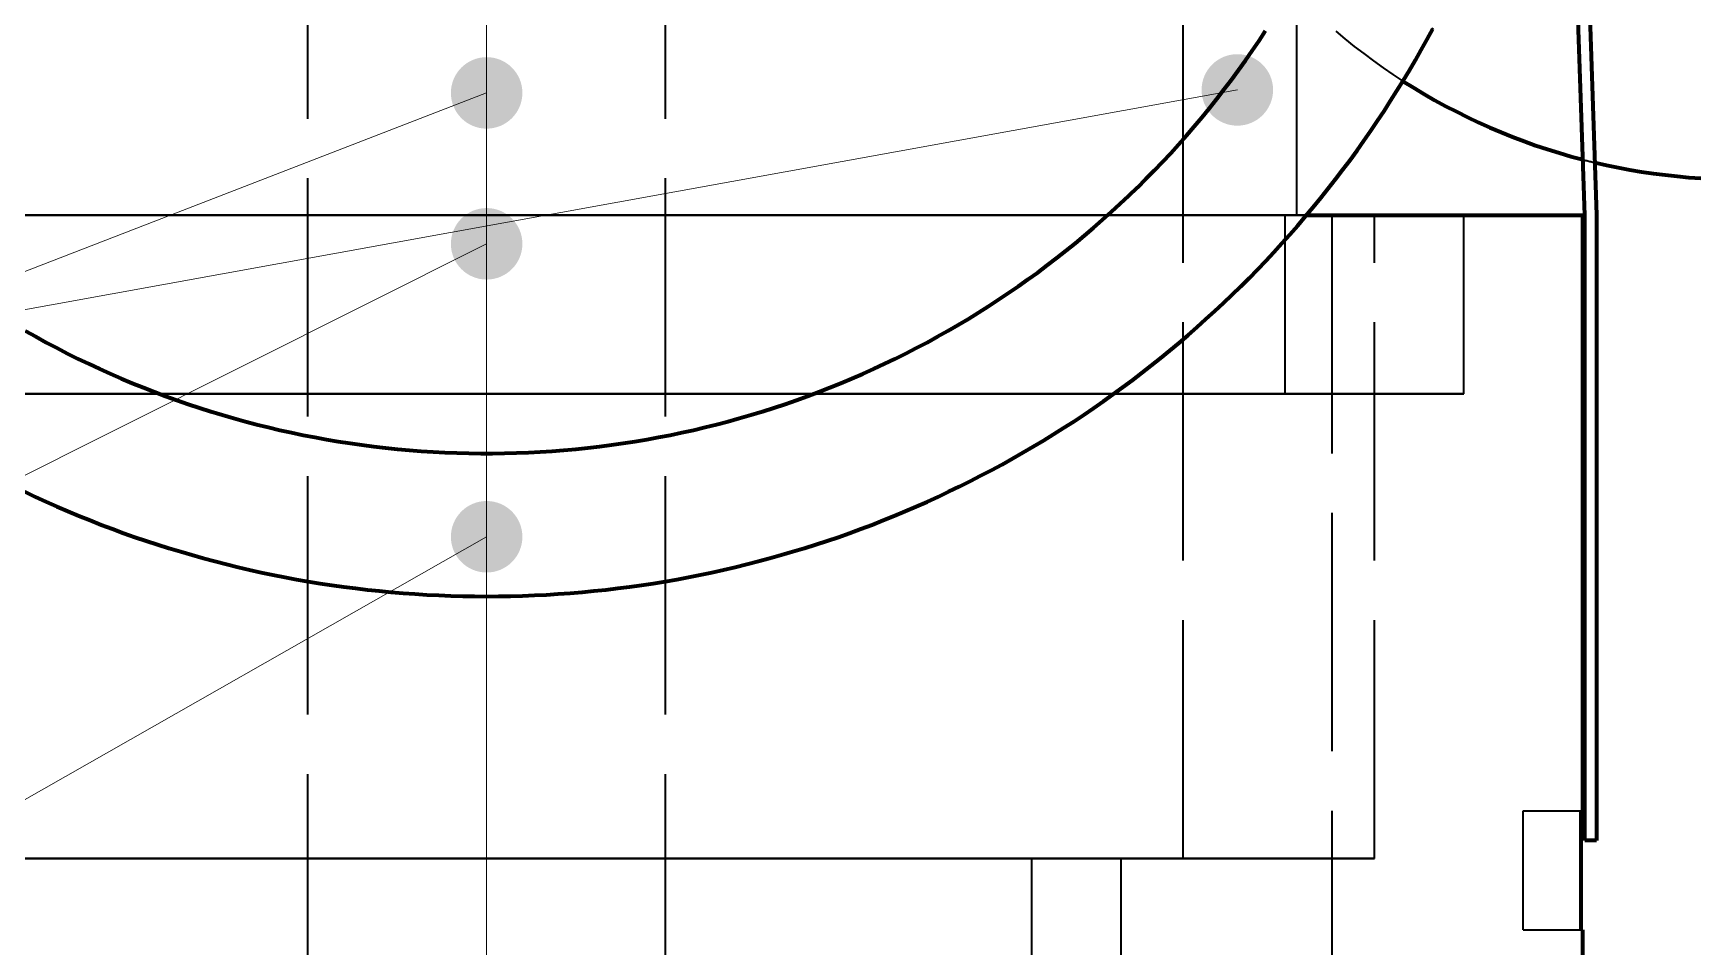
# Model space of a CAD drawing. Header units: millimetres. Extents: x 0 to 2208, y 0 to 420.
# Drawn here: x 789.06 to 817.01, y 291.86 to 307.2 of the extents above; entities that cross this region are included whole.
import ezdxf

# ---------------------------------------------------------------- set-up
doc = ezdxf.new("R2010")
doc.units = ezdxf.units.MM
doc.linetypes.add('IRAM-E-TRAZOS', pattern=[5, 4, -1])
doc.linetypes.add('IRAM-F-TRAZO-PUNTO', pattern=[20, 15, -2, 1, -2])
for name, color, linetype, lineweight in [('01-VISIBLE', 7, 'CONTINUOUS', 70), ('02-OCULTA', 4, 'IRAM-E-TRAZOS', 35), ('03-EJE', 1, 'IRAM-F-TRAZO-PUNTO', 18), ('08-FINA', 5, 'CONTINUOUS', 18)]:
    doc.layers.add(name, color=color, linetype=linetype, lineweight=lineweight)

msp = doc.modelspace()

# ---------------------------------------------------------------- hatches: boundary and pattern name
at = {"layer": '08-FINA'}
h = msp.add_hatch(color=7, dxfattribs=at)
h.dxf.hatch_style = 1
edge = h.paths.add_edge_path()
edge.add_arc((796.667, 306.195), 0.6, 0, 360)
h = msp.add_hatch(color=7, dxfattribs=at)
h.dxf.hatch_style = 1
edge = h.paths.add_edge_path()
edge.add_arc((809.267, 306.245), 0.6, 0, 360)
h = msp.add_hatch(color=7, dxfattribs=at)
h.dxf.hatch_style = 1
edge = h.paths.add_edge_path()
edge.add_arc((796.667, 303.662), 0.6, 0, 360)
h = msp.add_hatch(color=7, dxfattribs=at)
h.dxf.hatch_style = 1
edge = h.paths.add_edge_path()
edge.add_arc((796.667, 298.745), 0.6, 0, 360)

# ---------------------------------------------------------------- linework, layer by layer
at = {"layer": '01-VISIBLE'}
for points in [[(815.097, 304.145), (814.697, 315.945)], [(814.897, 315.952), (815.297, 304.148)], [(788.924, 302.202), (789.099, 302.104), (789.274, 302.008), (789.451, 301.914), (789.629, 301.823), (789.808, 301.734), (789.988, 301.647), (790.17, 301.562), (790.352, 301.48), (790.535, 301.4), (790.72, 301.323), (790.905, 301.248), (791.092, 301.175), (791.279, 301.105), (791.467, 301.037), (791.656, 300.972), (791.846, 300.909), (792.037, 300.848), (792.228, 300.79), (792.42, 300.734), (792.613, 300.681), (792.806, 300.63), (793.001, 300.582), (793.195, 300.536), (793.391, 300.493), (793.586, 300.452), (793.783, 300.414), (793.98, 300.378), (794.177, 300.345), (794.375, 300.314), (794.573, 300.286), (794.771, 300.261), (794.97, 300.238), (795.169, 300.217), (795.368, 300.199), (795.567, 300.184), (795.767, 300.171), (795.967, 300.161), (796.167, 300.153), (796.367, 300.148), (796.567, 300.145), (796.767, 300.145), (796.967, 300.148), (797.167, 300.153), (797.367, 300.161), (797.566, 300.171), (797.766, 300.184), (797.965, 300.199), (798.165, 300.217), (798.364, 300.238), (798.562, 300.261), (798.761, 300.286), (798.959, 300.314), (799.156, 300.345), (799.354, 300.378), (799.551, 300.414), (799.747, 300.452), (799.943, 300.493), (800.138, 300.536), (800.333, 300.582), (800.527, 300.63), (800.72, 300.681), (800.913, 300.734), (801.105, 300.79), (801.297, 300.848), (801.487, 300.909), (801.677, 300.972), (801.866, 301.037), (802.054, 301.105), (802.242, 301.175), (802.428, 301.248), (802.613, 301.323), (802.798, 301.4), (802.981, 301.48), (803.164, 301.562), (803.345, 301.647), (803.525, 301.734), (803.704, 301.823), (803.882, 301.914), (804.059, 302.008), (804.235, 302.104), (804.409, 302.202), (804.582, 302.302), (804.754, 302.405), (804.924, 302.51), (805.093, 302.617), (805.261, 302.726), (805.427, 302.837), (805.592, 302.95), (805.755, 303.066), (805.917, 303.183), (806.077, 303.303), (806.236, 303.425), (806.393, 303.548), (806.549, 303.674), (806.703, 303.802), (806.855, 303.932), (807.006, 304.063), (807.155, 304.197), (807.302, 304.332), (807.447, 304.469), (807.591, 304.609), (807.733, 304.75), (807.873, 304.892), (808.011, 305.037), (808.148, 305.183), (808.282, 305.331), (808.415, 305.481), (808.545, 305.633), (808.674, 305.786), (808.801, 305.941), (808.925, 306.097), (809.048, 306.255), (809.169, 306.414), (809.287, 306.576), (809.404, 306.738), (809.518, 306.902), (809.631, 307.068), (809.741, 307.235)], [(796.667, 297.745), (796.867, 297.746), (797.068, 297.749), (797.268, 297.755), (797.469, 297.763), (797.669, 297.773), (797.869, 297.785), (798.069, 297.8), (798.269, 297.816), (798.468, 297.835), (798.668, 297.857), (798.867, 297.88), (799.066, 297.906), (799.264, 297.933), (799.463, 297.963), (799.661, 297.996), (799.858, 298.03), (800.055, 298.067), (800.252, 298.106), (800.448, 298.147), (800.644, 298.19), (800.839, 298.235), (801.034, 298.283), (801.228, 298.333), (801.422, 298.385), (801.615, 298.439), (801.808, 298.495), (802, 298.553), (802.191, 298.614), (802.381, 298.676), (802.571, 298.741), (802.76, 298.808), (802.948, 298.877), (803.136, 298.948), (803.323, 299.021), (803.509, 299.096), (803.694, 299.173), (803.878, 299.253), (804.061, 299.334), (804.243, 299.417), (804.425, 299.503), (804.605, 299.59), (804.785, 299.68), (804.963, 299.771), (805.141, 299.865), (805.317, 299.96), (805.492, 300.057), (805.667, 300.157), (805.84, 300.258), (806.012, 300.361), (806.183, 300.466), (806.352, 300.573), (806.521, 300.682), (806.688, 300.792), (806.854, 300.905), (807.018, 301.019), (807.182, 301.136), (807.344, 301.254), (807.505, 301.374), (807.664, 301.495), (807.822, 301.619), (807.979, 301.744), (808.134, 301.871), (808.288, 301.999), (808.44, 302.13), (808.591, 302.262), (808.741, 302.395), (808.889, 302.531), (809.035, 302.668), (809.18, 302.806), (809.323, 302.946), (809.465, 303.088), (809.605, 303.232), (809.744, 303.376), (809.881, 303.523), (810.016, 303.671), (810.15, 303.82), (810.282, 303.971), (810.412, 304.124), (810.541, 304.278), (810.668, 304.433), (810.793, 304.59), (810.916, 304.748), (811.038, 304.907), (811.158, 305.068), (811.276, 305.23), (811.392, 305.393), (811.507, 305.558), (811.619, 305.724), (811.73, 305.891), (811.839, 306.06), (811.946, 306.229), (812.051, 306.4), (812.154, 306.572), (812.255, 306.745), (812.354, 306.919), (812.452, 307.095), (812.547, 307.271)], [(812.047, 306.394), (812.222, 306.284), (812.399, 306.178), (812.579, 306.075), (812.76, 305.975), (812.943, 305.88), (813.128, 305.788), (813.315, 305.699), (813.504, 305.615), (813.694, 305.534), (813.886, 305.457), (814.079, 305.383), (814.274, 305.314), (814.47, 305.249), (814.667, 305.187), (814.866, 305.129), (815.065, 305.076)], [(815.267, 305.026), (815.462, 304.981), (815.658, 304.941), (815.855, 304.904), (816.052, 304.871), (816.25, 304.842), (816.449, 304.817), (816.648, 304.795), (816.847, 304.777), (817.046, 304.764)], [(810.43, 304.145), (810.946, 304.145), (811.461, 304.145), (811.976, 304.145), (812.491, 304.145), (813.006, 304.145), (813.521, 304.145), (814.036, 304.145), (814.552, 304.145), (815.067, 304.145)], [(815.067, 294.145), (815.067, 304.145)], [(815.097, 293.645), (815.097, 304.145)], [(815.297, 304.148), (815.297, 293.645)], [(788.908, 299.503), (789.09, 299.417), (789.272, 299.334), (789.455, 299.253), (789.64, 299.173), (789.825, 299.096), (790.011, 299.021), (790.197, 298.948), (790.385, 298.877), (790.573, 298.808), (790.762, 298.741), (790.952, 298.676), (791.143, 298.614), (791.334, 298.553), (791.526, 298.495), (791.718, 298.439), (791.911, 298.385), (792.105, 298.333), (792.299, 298.283), (792.494, 298.235), (792.689, 298.19), (792.885, 298.147), (793.081, 298.106), (793.278, 298.067), (793.475, 298.03), (793.673, 297.996), (793.871, 297.963), (794.069, 297.933), (794.268, 297.906), (794.466, 297.88), (794.666, 297.857), (794.865, 297.835), (795.065, 297.816), (795.264, 297.8), (795.464, 297.785), (795.665, 297.773), (795.865, 297.763), (796.065, 297.755), (796.266, 297.749), (796.466, 297.746), (796.667, 297.745)], [(815.039, 294.145), (815.044, 294.145), (815.049, 294.145), (815.053, 294.145), (815.058, 294.145), (815.062, 294.145), (815.067, 294.145)], [(815.039, 292.145), (815.039, 294.145)], [(815.297, 293.645), (815.097, 293.645)], [(815.039, 292.145), (815.044, 292.145), (815.049, 292.145), (815.053, 292.145), (815.058, 292.145), (815.062, 292.145), (815.067, 292.145)], [(815.067, 291.425), (815.067, 292.145)]]:
    msp.add_lwpolyline(points, dxfattribs=at)
at = {"layer": '02-OCULTA'}
for points in [[(793.667, 290.762), (793.667, 321.462)], [(799.667, 290.762), (799.667, 321.462)], [(815.097, 304.145), (814.697, 315.945)], [(814.897, 315.952), (815.297, 304.148)], [(808.355, 304.145), (808.355, 308.245)], [(810.267, 304.145), (810.267, 308.245)], [(788.966, 299.475), (789.148, 299.391), (789.33, 299.308), (789.513, 299.227), (789.698, 299.149), (789.883, 299.072), (790.068, 298.998), (790.255, 298.926), (790.442, 298.855), (790.631, 298.787), (790.82, 298.721), (791.009, 298.657), (791.2, 298.595), (791.391, 298.536), (791.582, 298.478), (791.775, 298.423), (791.968, 298.369), (792.161, 298.318), (792.355, 298.269), (792.55, 298.222), (792.745, 298.177), (792.941, 298.135), (793.137, 298.095), (793.333, 298.056), (793.53, 298.02), (793.727, 297.987), (793.925, 297.955), (794.123, 297.926), (794.321, 297.898), (794.52, 297.873), (794.719, 297.851), (794.918, 297.83), (795.117, 297.812), (795.317, 297.796), (795.516, 297.782), (795.716, 297.77), (795.916, 297.761), (796.116, 297.753), (796.316, 297.748), (796.517, 297.746), (796.717, 297.745), (796.917, 297.747), (797.117, 297.751), (797.317, 297.757), (797.517, 297.765), (797.717, 297.776), (797.917, 297.788), (798.116, 297.803), (798.316, 297.821), (798.515, 297.84), (798.714, 297.862), (798.913, 297.886), (799.111, 297.912), (799.309, 297.94), (799.507, 297.971), (799.705, 298.003), (799.902, 298.038), (800.098, 298.075), (800.295, 298.114), (800.491, 298.156), (800.686, 298.199), (800.881, 298.245), (801.075, 298.293), (801.269, 298.343), (801.462, 298.396), (801.655, 298.45), (801.847, 298.507), (802.038, 298.565), (802.229, 298.626), (802.419, 298.689), (802.608, 298.754), (802.797, 298.821), (802.985, 298.89), (803.172, 298.962), (803.358, 299.035), (803.543, 299.11), (803.728, 299.188), (803.912, 299.267), (804.094, 299.349), (804.276, 299.433), (804.457, 299.518), (804.637, 299.606), (804.816, 299.696), (804.994, 299.787), (805.171, 299.881), (805.347, 299.976), (805.522, 300.074), (805.696, 300.173), (805.868, 300.275), (806.04, 300.378), (806.21, 300.483), (806.379, 300.59), (806.547, 300.699), (806.714, 300.81), (806.879, 300.923), (807.043, 301.037), (807.206, 301.153), (807.368, 301.271), (807.528, 301.391), (807.687, 301.513), (807.845, 301.636), (808.001, 301.762), (808.156, 301.889), (808.309, 302.017), (808.461, 302.147), (808.612, 302.279), (808.761, 302.413), (808.908, 302.548), (809.054, 302.685), (809.198, 302.824), (809.341, 302.964), (809.483, 303.106), (809.623, 303.249), (809.761, 303.394), (809.897, 303.54), (810.032, 303.688), (810.165, 303.838), (810.297, 303.988), (810.427, 304.141), (810.555, 304.295), (810.682, 304.45), (810.806, 304.606), (810.929, 304.764), (811.05, 304.923), (811.17, 305.084), (811.288, 305.246), (811.403, 305.409), (811.517, 305.574), (811.63, 305.74), (811.74, 305.907), (811.848, 306.075), (811.955, 306.244), (812.06, 306.415), (812.163, 306.587), (812.263, 306.759), (812.362, 306.933), (812.459, 307.109), (812.554, 307.285)], [(810.919, 307.231), (811.073, 307.102), (811.23, 306.976), (811.389, 306.854), (811.55, 306.734), (811.713, 306.617), (811.879, 306.504), (812.047, 306.394)], [(815.065, 305.076), (815.082, 305.071), (815.099, 305.067), (815.115, 305.063), (815.132, 305.059), (815.149, 305.054), (815.166, 305.05), (815.183, 305.046), (815.2, 305.042), (815.216, 305.038), (815.233, 305.034), (815.25, 305.03), (815.267, 305.026)], [(810.855, 304.145), (810.348, 304.145), (809.841, 304.145), (809.335, 304.145), (808.828, 304.145), (808.321, 304.145), (807.814, 304.145), (807.308, 304.145), (806.801, 304.145), (806.294, 304.145), (805.788, 304.145), (805.281, 304.145), (804.774, 304.145), (804.267, 304.145), (803.761, 304.145), (803.254, 304.145), (802.747, 304.145), (802.241, 304.145), (801.734, 304.145), (801.227, 304.145), (800.72, 304.145), (800.214, 304.145), (799.707, 304.145), (799.2, 304.145), (798.694, 304.145), (798.187, 304.145), (797.68, 304.145), (797.173, 304.145), (796.667, 304.145), (796.16, 304.145), (795.653, 304.145), (795.147, 304.145), (794.64, 304.145), (794.133, 304.145), (793.626, 304.145), (793.12, 304.145), (792.613, 304.145), (792.106, 304.145), (791.6, 304.145), (791.093, 304.145), (790.586, 304.145), (790.079, 304.145), (789.573, 304.145), (789.066, 304.145), (788.559, 304.145)], [(788.559, 304.145), (789.066, 304.145), (789.573, 304.145), (790.079, 304.145), (790.586, 304.145), (791.093, 304.145), (791.6, 304.145), (792.106, 304.145), (792.613, 304.145), (793.12, 304.145), (793.626, 304.145), (794.133, 304.145), (794.64, 304.145), (795.147, 304.145), (795.653, 304.145), (796.16, 304.145), (796.667, 304.145), (797.173, 304.145), (797.68, 304.145), (798.187, 304.145), (798.694, 304.145), (799.2, 304.145), (799.707, 304.145), (800.214, 304.145), (800.72, 304.145), (801.227, 304.145), (801.734, 304.145), (802.241, 304.145), (802.747, 304.145), (803.254, 304.145), (803.761, 304.145), (804.267, 304.145), (804.774, 304.145), (805.281, 304.145), (805.788, 304.145), (806.294, 304.145), (806.801, 304.145), (807.308, 304.145), (807.814, 304.145), (808.321, 304.145), (808.828, 304.145), (809.335, 304.145), (809.841, 304.145), (810.348, 304.145), (810.855, 304.145)], [(810.267, 304.145), (809.763, 304.145), (809.259, 304.145), (808.756, 304.145), (808.252, 304.145), (807.748, 304.145), (807.244, 304.145), (806.741, 304.145), (806.237, 304.145), (805.733, 304.145), (805.23, 304.145), (804.726, 304.145), (804.222, 304.145), (803.719, 304.145), (803.215, 304.145), (802.711, 304.145), (802.207, 304.145), (801.704, 304.145), (801.2, 304.145), (800.696, 304.145), (800.193, 304.145), (799.689, 304.145), (799.185, 304.145), (798.681, 304.145), (798.178, 304.145), (797.674, 304.145), (797.17, 304.145), (796.667, 304.145), (796.163, 304.145), (795.659, 304.145), (795.156, 304.145), (794.652, 304.145), (794.148, 304.145), (793.644, 304.145), (793.141, 304.145), (792.637, 304.145), (792.133, 304.145), (791.63, 304.145), (791.126, 304.145), (790.622, 304.145), (790.119, 304.145), (789.615, 304.145), (789.111, 304.145), (788.607, 304.145)], [(788.607, 304.145), (789.111, 304.145), (789.615, 304.145), (790.119, 304.145), (790.622, 304.145), (791.126, 304.145), (791.63, 304.145), (792.133, 304.145), (792.637, 304.145), (793.141, 304.145), (793.644, 304.145), (794.148, 304.145), (794.652, 304.145), (795.156, 304.145), (795.659, 304.145), (796.163, 304.145), (796.667, 304.145), (797.17, 304.145), (797.674, 304.145), (798.178, 304.145), (798.681, 304.145), (799.185, 304.145), (799.689, 304.145), (800.193, 304.145), (800.696, 304.145), (801.2, 304.145), (801.704, 304.145), (802.207, 304.145), (802.711, 304.145), (803.215, 304.145), (803.719, 304.145), (804.222, 304.145), (804.726, 304.145), (805.23, 304.145), (805.733, 304.145), (806.237, 304.145), (806.741, 304.145), (807.244, 304.145), (807.748, 304.145), (808.252, 304.145), (808.756, 304.145), (809.259, 304.145), (809.763, 304.145), (810.267, 304.145)], [(810.067, 304.145), (809.561, 304.145), (809.055, 304.145), (808.55, 304.145), (808.044, 304.145), (807.538, 304.145), (807.033, 304.145), (806.527, 304.145), (806.021, 304.145), (805.516, 304.145), (805.01, 304.145), (804.504, 304.145), (803.999, 304.145), (803.493, 304.145), (802.987, 304.145), (802.482, 304.145), (801.976, 304.145), (801.47, 304.145), (800.965, 304.145), (800.459, 304.145), (799.953, 304.145), (799.448, 304.145), (798.942, 304.145), (798.436, 304.145), (797.931, 304.145), (797.425, 304.145), (796.919, 304.145), (796.414, 304.145), (795.908, 304.145), (795.403, 304.145), (794.897, 304.145), (794.391, 304.145), (793.886, 304.145), (793.38, 304.145), (792.874, 304.145), (792.369, 304.145), (791.863, 304.145), (791.357, 304.145), (790.852, 304.145), (790.346, 304.145), (789.84, 304.145), (789.335, 304.145), (788.829, 304.145)], [(788.829, 304.145), (789.335, 304.145), (789.84, 304.145), (790.346, 304.145), (790.852, 304.145), (791.357, 304.145), (791.863, 304.145), (792.369, 304.145), (792.874, 304.145), (793.38, 304.145), (793.886, 304.145), (794.391, 304.145), (794.897, 304.145), (795.403, 304.145), (795.908, 304.145), (796.414, 304.145), (796.919, 304.145), (797.425, 304.145), (797.931, 304.145), (798.436, 304.145), (798.942, 304.145), (799.448, 304.145), (799.953, 304.145), (800.459, 304.145), (800.965, 304.145), (801.47, 304.145), (801.976, 304.145), (802.482, 304.145), (802.987, 304.145), (803.493, 304.145), (803.999, 304.145), (804.504, 304.145), (805.01, 304.145), (805.516, 304.145), (806.021, 304.145), (806.527, 304.145), (807.033, 304.145), (807.538, 304.145), (808.044, 304.145), (808.55, 304.145), (809.055, 304.145), (809.561, 304.145), (810.067, 304.145)], [(811.567, 304.145), (811.062, 304.145), (810.556, 304.145), (810.051, 304.145), (809.546, 304.145), (809.041, 304.145), (808.536, 304.145), (808.031, 304.145), (807.526, 304.145), (807.021, 304.145), (806.516, 304.145), (806.011, 304.145), (805.506, 304.145), (805.001, 304.145), (804.495, 304.145), (803.99, 304.145), (803.485, 304.145), (802.98, 304.145), (802.475, 304.145), (801.97, 304.145), (801.465, 304.145), (800.96, 304.145), (800.455, 304.145), (799.95, 304.145), (799.445, 304.145), (798.94, 304.145), (798.434, 304.145), (797.929, 304.145), (797.424, 304.145), (796.919, 304.145), (796.414, 304.145), (795.909, 304.145), (795.404, 304.145), (794.899, 304.145), (794.394, 304.145), (793.889, 304.145), (793.384, 304.145), (792.879, 304.145), (792.373, 304.145), (791.868, 304.145), (791.363, 304.145), (790.858, 304.145), (790.353, 304.145), (789.848, 304.145), (789.343, 304.145), (788.838, 304.145)], [(788.838, 304.145), (789.343, 304.145), (789.848, 304.145), (790.353, 304.145), (790.858, 304.145), (791.363, 304.145), (791.868, 304.145), (792.373, 304.145), (792.879, 304.145), (793.384, 304.145), (793.889, 304.145), (794.394, 304.145), (794.899, 304.145), (795.404, 304.145), (795.909, 304.145), (796.414, 304.145), (796.919, 304.145), (797.424, 304.145), (797.929, 304.145), (798.434, 304.145), (798.94, 304.145), (799.445, 304.145), (799.95, 304.145), (800.455, 304.145), (800.96, 304.145), (801.465, 304.145), (801.97, 304.145), (802.475, 304.145), (802.98, 304.145), (803.485, 304.145), (803.99, 304.145), (804.495, 304.145), (805.001, 304.145), (805.506, 304.145), (806.011, 304.145), (806.516, 304.145), (807.021, 304.145), (807.526, 304.145), (808.031, 304.145), (808.536, 304.145), (809.041, 304.145), (809.546, 304.145), (810.051, 304.145), (810.556, 304.145), (811.062, 304.145), (811.567, 304.145)], [(813.067, 304.145), (812.562, 304.145), (812.057, 304.145), (811.553, 304.145), (811.048, 304.145), (810.544, 304.145), (810.039, 304.145), (809.534, 304.145), (809.03, 304.145), (808.525, 304.145), (808.021, 304.145), (807.516, 304.145), (807.011, 304.145), (806.507, 304.145), (806.002, 304.145), (805.497, 304.145), (804.993, 304.145), (804.488, 304.145), (803.984, 304.145), (803.479, 304.145), (802.974, 304.145), (802.47, 304.145), (801.965, 304.145), (801.461, 304.145), (800.956, 304.145), (800.451, 304.145), (799.947, 304.145), (799.442, 304.145), (798.937, 304.145), (798.433, 304.145), (797.928, 304.145), (797.424, 304.145), (796.919, 304.145), (796.414, 304.145), (795.91, 304.145), (795.405, 304.145), (794.901, 304.145), (794.396, 304.145), (793.891, 304.145), (793.387, 304.145), (792.882, 304.145), (792.377, 304.145), (791.873, 304.145), (791.368, 304.145), (790.864, 304.145), (790.359, 304.145), (789.854, 304.145), (789.35, 304.145), (788.845, 304.145)], [(788.845, 304.145), (789.35, 304.145), (789.854, 304.145), (790.359, 304.145), (790.864, 304.145), (791.368, 304.145), (791.873, 304.145), (792.377, 304.145), (792.882, 304.145), (793.387, 304.145), (793.891, 304.145), (794.396, 304.145), (794.901, 304.145), (795.405, 304.145), (795.91, 304.145), (796.414, 304.145), (796.919, 304.145), (797.424, 304.145), (797.928, 304.145), (798.433, 304.145), (798.937, 304.145), (799.442, 304.145), (799.947, 304.145), (800.451, 304.145), (800.956, 304.145), (801.461, 304.145), (801.965, 304.145), (802.47, 304.145), (802.974, 304.145), (803.479, 304.145), (803.984, 304.145), (804.488, 304.145), (804.993, 304.145), (805.497, 304.145), (806.002, 304.145), (806.507, 304.145), (807.011, 304.145), (807.516, 304.145), (808.021, 304.145), (808.525, 304.145), (809.03, 304.145), (809.534, 304.145), (810.039, 304.145), (810.544, 304.145), (811.048, 304.145), (811.553, 304.145), (812.057, 304.145), (812.562, 304.145), (813.067, 304.145)], [(815.067, 304.145), (814.563, 304.145), (814.058, 304.145), (813.554, 304.145), (813.05, 304.145), (812.546, 304.145), (812.042, 304.145), (811.538, 304.145), (811.034, 304.145), (810.53, 304.145), (810.026, 304.145), (809.521, 304.145), (809.017, 304.145), (808.513, 304.145), (808.009, 304.145), (807.505, 304.145), (807.001, 304.145), (806.497, 304.145), (805.993, 304.145), (805.489, 304.145), (804.984, 304.145), (804.48, 304.145), (803.976, 304.145), (803.472, 304.145), (802.968, 304.145), (802.464, 304.145), (801.96, 304.145), (801.456, 304.145), (800.952, 304.145), (800.447, 304.145), (799.943, 304.145), (799.439, 304.145), (798.935, 304.145), (798.431, 304.145), (797.927, 304.145), (797.423, 304.145), (796.919, 304.145), (796.415, 304.145), (795.911, 304.145), (795.406, 304.145), (794.902, 304.145), (794.398, 304.145), (793.894, 304.145), (793.39, 304.145), (792.886, 304.145), (792.382, 304.145), (791.878, 304.145), (791.374, 304.145), (790.869, 304.145), (790.365, 304.145), (789.861, 304.145), (789.357, 304.145), (788.853, 304.145)], [(788.909, 304.145), (789.409, 304.145), (789.91, 304.145), (790.41, 304.145), (790.911, 304.145), (791.411, 304.145), (791.912, 304.145), (792.412, 304.145), (792.913, 304.145), (793.413, 304.145), (793.914, 304.145), (794.414, 304.145), (794.915, 304.145), (795.415, 304.145), (795.916, 304.145), (796.416, 304.145), (796.917, 304.145), (797.417, 304.145), (797.918, 304.145), (798.418, 304.145), (798.919, 304.145), (799.419, 304.145), (799.92, 304.145), (800.42, 304.145), (800.921, 304.145), (801.421, 304.145), (801.922, 304.145), (802.422, 304.145), (802.923, 304.145), (803.423, 304.145), (803.924, 304.145), (804.424, 304.145), (804.925, 304.145), (805.425, 304.145), (805.926, 304.145), (806.426, 304.145), (806.927, 304.145), (807.427, 304.145), (807.928, 304.145), (808.428, 304.145), (808.929, 304.145), (809.429, 304.145), (809.93, 304.145), (810.43, 304.145)], [(808.355, 304.145), (807.846, 304.145), (807.338, 304.145), (806.83, 304.145), (806.322, 304.145), (805.814, 304.145), (805.306, 304.145), (804.797, 304.145), (804.289, 304.145), (803.781, 304.145), (803.273, 304.145), (802.765, 304.145), (802.257, 304.145), (801.748, 304.145), (801.24, 304.145), (800.732, 304.145), (800.224, 304.145), (799.716, 304.145), (799.208, 304.145), (798.699, 304.145), (798.191, 304.145), (797.683, 304.145), (797.175, 304.145), (796.667, 304.145), (796.158, 304.145), (795.65, 304.145), (795.142, 304.145), (794.634, 304.145), (794.126, 304.145), (793.618, 304.145), (793.109, 304.145), (792.601, 304.145), (792.093, 304.145), (791.585, 304.145), (791.077, 304.145), (790.569, 304.145), (790.06, 304.145), (789.552, 304.145), (789.044, 304.145)], [(789.044, 304.145), (789.552, 304.145), (790.06, 304.145), (790.569, 304.145), (791.077, 304.145), (791.585, 304.145), (792.093, 304.145), (792.601, 304.145), (793.109, 304.145), (793.618, 304.145), (794.126, 304.145), (794.634, 304.145), (795.142, 304.145), (795.65, 304.145), (796.158, 304.145), (796.667, 304.145), (797.175, 304.145), (797.683, 304.145), (798.191, 304.145), (798.699, 304.145), (799.208, 304.145), (799.716, 304.145), (800.224, 304.145), (800.732, 304.145), (801.24, 304.145), (801.748, 304.145), (802.257, 304.145), (802.765, 304.145), (803.273, 304.145), (803.781, 304.145), (804.289, 304.145), (804.797, 304.145), (805.306, 304.145), (805.814, 304.145), (806.322, 304.145), (806.83, 304.145), (807.338, 304.145), (807.846, 304.145), (808.355, 304.145)], [(808.355, 304.145), (807.846, 304.145), (807.338, 304.145), (806.83, 304.145), (806.322, 304.145), (805.814, 304.145), (805.306, 304.145), (804.797, 304.145), (804.289, 304.145), (803.781, 304.145), (803.273, 304.145), (802.765, 304.145), (802.257, 304.145), (801.748, 304.145), (801.24, 304.145), (800.732, 304.145), (800.224, 304.145), (799.716, 304.145), (799.208, 304.145), (798.699, 304.145), (798.191, 304.145), (797.683, 304.145), (797.175, 304.145), (796.667, 304.145), (796.158, 304.145), (795.65, 304.145), (795.142, 304.145), (794.634, 304.145), (794.126, 304.145), (793.618, 304.145), (793.109, 304.145), (792.601, 304.145), (792.093, 304.145), (791.585, 304.145), (791.077, 304.145), (790.569, 304.145), (790.06, 304.145), (789.552, 304.145), (789.044, 304.145)], [(789.044, 304.145), (789.552, 304.145), (790.06, 304.145), (790.569, 304.145), (791.077, 304.145), (791.585, 304.145), (792.093, 304.145), (792.601, 304.145), (793.109, 304.145), (793.618, 304.145), (794.126, 304.145), (794.634, 304.145), (795.142, 304.145), (795.65, 304.145), (796.158, 304.145), (796.667, 304.145), (797.175, 304.145), (797.683, 304.145), (798.191, 304.145), (798.699, 304.145), (799.208, 304.145), (799.716, 304.145), (800.224, 304.145), (800.732, 304.145), (801.24, 304.145), (801.748, 304.145), (802.257, 304.145), (802.765, 304.145), (803.273, 304.145), (803.781, 304.145), (804.289, 304.145), (804.797, 304.145), (805.306, 304.145), (805.814, 304.145), (806.322, 304.145), (806.83, 304.145), (807.338, 304.145), (807.846, 304.145), (808.355, 304.145)], [(808.355, 293.345), (808.355, 304.145)], [(810.067, 301.145), (810.067, 304.145)], [(810.855, 304.145), (810.855, 287.537)], [(811.567, 293.345), (811.567, 304.145)], [(813.067, 301.145), (813.067, 304.145)], [(815.097, 293.645), (815.097, 304.145)], [(815.297, 304.148), (815.297, 293.645)], [(810.067, 301.145), (809.561, 301.145), (809.055, 301.145), (808.55, 301.145), (808.044, 301.145), (807.538, 301.145), (807.033, 301.145), (806.527, 301.145), (806.021, 301.145), (805.516, 301.145), (805.01, 301.145), (804.504, 301.145), (803.999, 301.145), (803.493, 301.145), (802.987, 301.145), (802.482, 301.145), (801.976, 301.145), (801.47, 301.145), (800.965, 301.145), (800.459, 301.145), (799.953, 301.145), (799.448, 301.145), (798.942, 301.145), (798.436, 301.145), (797.931, 301.145), (797.425, 301.145), (796.919, 301.145), (796.414, 301.145), (795.908, 301.145), (795.403, 301.145), (794.897, 301.145), (794.391, 301.145), (793.886, 301.145), (793.38, 301.145), (792.874, 301.145), (792.369, 301.145), (791.863, 301.145), (791.357, 301.145), (790.852, 301.145), (790.346, 301.145), (789.84, 301.145), (789.335, 301.145), (788.829, 301.145)], [(788.829, 301.145), (789.335, 301.145), (789.84, 301.145), (790.346, 301.145), (790.852, 301.145), (791.357, 301.145), (791.863, 301.145), (792.369, 301.145), (792.874, 301.145), (793.38, 301.145), (793.886, 301.145), (794.391, 301.145), (794.897, 301.145), (795.403, 301.145), (795.908, 301.145), (796.414, 301.145), (796.919, 301.145), (797.425, 301.145), (797.931, 301.145), (798.436, 301.145), (798.942, 301.145), (799.448, 301.145), (799.953, 301.145), (800.459, 301.145), (800.965, 301.145), (801.47, 301.145), (801.976, 301.145), (802.482, 301.145), (802.987, 301.145), (803.493, 301.145), (803.999, 301.145), (804.504, 301.145), (805.01, 301.145), (805.516, 301.145), (806.021, 301.145), (806.527, 301.145), (807.033, 301.145), (807.538, 301.145), (808.044, 301.145), (808.55, 301.145), (809.055, 301.145), (809.561, 301.145), (810.067, 301.145)], [(813.067, 301.145), (812.562, 301.145), (812.057, 301.145), (811.553, 301.145), (811.048, 301.145), (810.544, 301.145), (810.039, 301.145), (809.534, 301.145), (809.03, 301.145), (808.525, 301.145), (808.021, 301.145), (807.516, 301.145), (807.011, 301.145), (806.507, 301.145), (806.002, 301.145), (805.497, 301.145), (804.993, 301.145), (804.488, 301.145), (803.984, 301.145), (803.479, 301.145), (802.974, 301.145), (802.47, 301.145), (801.965, 301.145), (801.461, 301.145), (800.956, 301.145), (800.451, 301.145), (799.947, 301.145), (799.442, 301.145), (798.937, 301.145), (798.433, 301.145), (797.928, 301.145), (797.424, 301.145), (796.919, 301.145), (796.414, 301.145), (795.91, 301.145), (795.405, 301.145), (794.901, 301.145), (794.396, 301.145), (793.891, 301.145), (793.387, 301.145), (792.882, 301.145), (792.377, 301.145), (791.873, 301.145), (791.368, 301.145), (790.864, 301.145), (790.359, 301.145), (789.854, 301.145), (789.35, 301.145), (788.845, 301.145)], [(788.845, 301.145), (789.35, 301.145), (789.854, 301.145), (790.359, 301.145), (790.864, 301.145), (791.368, 301.145), (791.873, 301.145), (792.377, 301.145), (792.882, 301.145), (793.387, 301.145), (793.891, 301.145), (794.396, 301.145), (794.901, 301.145), (795.405, 301.145), (795.91, 301.145), (796.414, 301.145), (796.919, 301.145), (797.424, 301.145), (797.928, 301.145), (798.433, 301.145), (798.937, 301.145), (799.442, 301.145), (799.947, 301.145), (800.451, 301.145), (800.956, 301.145), (801.461, 301.145), (801.965, 301.145), (802.47, 301.145), (802.974, 301.145), (803.479, 301.145), (803.984, 301.145), (804.488, 301.145), (804.993, 301.145), (805.497, 301.145), (806.002, 301.145), (806.507, 301.145), (807.011, 301.145), (807.516, 301.145), (808.021, 301.145), (808.525, 301.145), (809.03, 301.145), (809.534, 301.145), (810.039, 301.145), (810.544, 301.145), (811.048, 301.145), (811.553, 301.145), (812.057, 301.145), (812.562, 301.145), (813.067, 301.145)], [(814.067, 294.145), (815.039, 294.145)], [(814.067, 292.145), (814.067, 294.145)], [(814.067, 292.145), (814.067, 294.145)], [(814.067, 294.145), (815.039, 294.145)], [(815.039, 292.145), (815.039, 294.145)], [(815.067, 294.145), (815.062, 294.145), (815.058, 294.145), (815.053, 294.145), (815.049, 294.145), (815.044, 294.145), (815.039, 294.145)], [(815.297, 293.645), (815.097, 293.645)], [(807.317, 293.345), (806.81, 293.345), (806.302, 293.345), (805.795, 293.345), (805.288, 293.345), (804.781, 293.345), (804.274, 293.345), (803.767, 293.345), (803.26, 293.345), (802.752, 293.345), (802.245, 293.345), (801.738, 293.345), (801.231, 293.345), (800.724, 293.345), (800.217, 293.345), (799.71, 293.345), (799.202, 293.345), (798.695, 293.345), (798.188, 293.345), (797.681, 293.345), (797.174, 293.345), (796.667, 293.345), (796.16, 293.345), (795.652, 293.345), (795.145, 293.345), (794.638, 293.345), (794.131, 293.345), (793.624, 293.345), (793.117, 293.345), (792.61, 293.345), (792.102, 293.345), (791.595, 293.345), (791.088, 293.345), (790.581, 293.345), (790.074, 293.345), (789.567, 293.345), (789.06, 293.345), (788.552, 293.345)], [(788.552, 293.345), (789.06, 293.345), (789.567, 293.345), (790.074, 293.345), (790.581, 293.345), (791.088, 293.345), (791.595, 293.345), (792.102, 293.345), (792.61, 293.345), (793.117, 293.345), (793.624, 293.345), (794.131, 293.345), (794.638, 293.345), (795.145, 293.345), (795.652, 293.345), (796.16, 293.345), (796.667, 293.345), (797.174, 293.345), (797.681, 293.345), (798.188, 293.345), (798.695, 293.345), (799.202, 293.345), (799.71, 293.345), (800.217, 293.345), (800.724, 293.345), (801.231, 293.345), (801.738, 293.345), (802.245, 293.345), (802.752, 293.345), (803.26, 293.345), (803.767, 293.345), (804.274, 293.345), (804.781, 293.345), (805.288, 293.345), (805.795, 293.345), (806.302, 293.345), (806.81, 293.345), (807.317, 293.345)], [(811.567, 293.345), (811.062, 293.345), (810.556, 293.345), (810.051, 293.345), (809.546, 293.345), (809.041, 293.345), (808.536, 293.345), (808.031, 293.345), (807.526, 293.345), (807.021, 293.345), (806.516, 293.345), (806.011, 293.345), (805.506, 293.345), (805.001, 293.345), (804.495, 293.345), (803.99, 293.345), (803.485, 293.345), (802.98, 293.345), (802.475, 293.345), (801.97, 293.345), (801.465, 293.345), (800.96, 293.345), (800.455, 293.345), (799.95, 293.345), (799.445, 293.345), (798.94, 293.345), (798.434, 293.345), (797.929, 293.345), (797.424, 293.345), (796.919, 293.345), (796.414, 293.345), (795.909, 293.345), (795.404, 293.345), (794.899, 293.345), (794.394, 293.345), (793.889, 293.345), (793.384, 293.345), (792.879, 293.345), (792.373, 293.345), (791.868, 293.345), (791.363, 293.345), (790.858, 293.345), (790.353, 293.345), (789.848, 293.345), (789.343, 293.345), (788.838, 293.345)], [(788.838, 293.345), (789.343, 293.345), (789.848, 293.345), (790.353, 293.345), (790.858, 293.345), (791.363, 293.345), (791.868, 293.345), (792.373, 293.345), (792.879, 293.345), (793.384, 293.345), (793.889, 293.345), (794.394, 293.345), (794.899, 293.345), (795.404, 293.345), (795.909, 293.345), (796.414, 293.345), (796.919, 293.345), (797.424, 293.345), (797.929, 293.345), (798.434, 293.345), (798.94, 293.345), (799.445, 293.345), (799.95, 293.345), (800.455, 293.345), (800.96, 293.345), (801.465, 293.345), (801.97, 293.345), (802.475, 293.345), (802.98, 293.345), (803.485, 293.345), (803.99, 293.345), (804.495, 293.345), (805.001, 293.345), (805.506, 293.345), (806.011, 293.345), (806.516, 293.345), (807.021, 293.345), (807.526, 293.345), (808.031, 293.345), (808.536, 293.345), (809.041, 293.345), (809.546, 293.345), (810.051, 293.345), (810.556, 293.345), (811.062, 293.345), (811.567, 293.345)], [(805.817, 293.345), (805.308, 293.345), (804.8, 293.345), (804.292, 293.345), (803.783, 293.345), (803.275, 293.345), (802.767, 293.345), (802.258, 293.345), (801.75, 293.345), (801.242, 293.345), (800.733, 293.345), (800.225, 293.345), (799.717, 293.345), (799.208, 293.345), (798.7, 293.345), (798.192, 293.345), (797.683, 293.345), (797.175, 293.345), (796.667, 293.345), (796.158, 293.345), (795.65, 293.345), (795.142, 293.345), (794.633, 293.345), (794.125, 293.345), (793.617, 293.345), (793.108, 293.345), (792.6, 293.345), (792.092, 293.345), (791.583, 293.345), (791.075, 293.345), (790.567, 293.345), (790.058, 293.345), (789.55, 293.345), (789.042, 293.345)], [(789.042, 293.345), (789.55, 293.345), (790.058, 293.345), (790.567, 293.345), (791.075, 293.345), (791.583, 293.345), (792.092, 293.345), (792.6, 293.345), (793.108, 293.345), (793.617, 293.345), (794.125, 293.345), (794.633, 293.345), (795.142, 293.345), (795.65, 293.345), (796.158, 293.345), (796.667, 293.345), (797.175, 293.345), (797.683, 293.345), (798.192, 293.345), (798.7, 293.345), (799.208, 293.345), (799.717, 293.345), (800.225, 293.345), (800.733, 293.345), (801.242, 293.345), (801.75, 293.345), (802.258, 293.345), (802.767, 293.345), (803.275, 293.345), (803.783, 293.345), (804.292, 293.345), (804.8, 293.345), (805.308, 293.345), (805.817, 293.345)], [(808.355, 293.345), (807.846, 293.345), (807.338, 293.345), (806.83, 293.345), (806.322, 293.345), (805.814, 293.345), (805.306, 293.345), (804.797, 293.345), (804.289, 293.345), (803.781, 293.345), (803.273, 293.345), (802.765, 293.345), (802.257, 293.345), (801.748, 293.345), (801.24, 293.345), (800.732, 293.345), (800.224, 293.345), (799.716, 293.345), (799.208, 293.345), (798.699, 293.345), (798.191, 293.345), (797.683, 293.345), (797.175, 293.345), (796.667, 293.345), (796.158, 293.345), (795.65, 293.345), (795.142, 293.345), (794.634, 293.345), (794.126, 293.345), (793.618, 293.345), (793.109, 293.345), (792.601, 293.345), (792.093, 293.345), (791.585, 293.345), (791.077, 293.345), (790.569, 293.345), (790.06, 293.345), (789.552, 293.345), (789.044, 293.345)], [(789.044, 293.345), (789.552, 293.345), (790.06, 293.345), (790.569, 293.345), (791.077, 293.345), (791.585, 293.345), (792.093, 293.345), (792.601, 293.345), (793.109, 293.345), (793.618, 293.345), (794.126, 293.345), (794.634, 293.345), (795.142, 293.345), (795.65, 293.345), (796.158, 293.345), (796.667, 293.345), (797.175, 293.345), (797.683, 293.345), (798.191, 293.345), (798.699, 293.345), (799.208, 293.345), (799.716, 293.345), (800.224, 293.345), (800.732, 293.345), (801.24, 293.345), (801.748, 293.345), (802.257, 293.345), (802.765, 293.345), (803.273, 293.345), (803.781, 293.345), (804.289, 293.345), (804.797, 293.345), (805.306, 293.345), (805.814, 293.345), (806.322, 293.345), (806.83, 293.345), (807.338, 293.345), (807.846, 293.345), (808.355, 293.345)], [(805.817, 261.412), (805.817, 293.345)], [(807.317, 261.176), (807.317, 293.345)], [(814.067, 292.145), (815.039, 292.145)], [(814.067, 292.145), (815.039, 292.145)], [(815.067, 292.145), (815.062, 292.145), (815.058, 292.145), (815.053, 292.145), (815.049, 292.145), (815.044, 292.145), (815.039, 292.145)]]:
    msp.add_lwpolyline(points, dxfattribs=at)
at = {"layer": '03-EJE'}
for points in [[(796.667, 263.645), (796.667, 352.355)], [(796.667, 294.745), (796.667, 336.745)]]:
    msp.add_lwpolyline(points, dxfattribs=at)
at = {"layer": '08-FINA'}
for p, q in [((748.148, 287.442), (796.667, 306.195)), ((748.353, 295.213), (809.267, 306.245)), ((747.993, 279.291), (796.667, 303.662)), ((747.893, 270.979), (796.667, 298.745))]:
    msp.add_line(p, q, dxfattribs=at)
msp.add_circle((816.667, 325.75), 65.25, dxfattribs=at)

doc.saveas('drawing.dxf')
